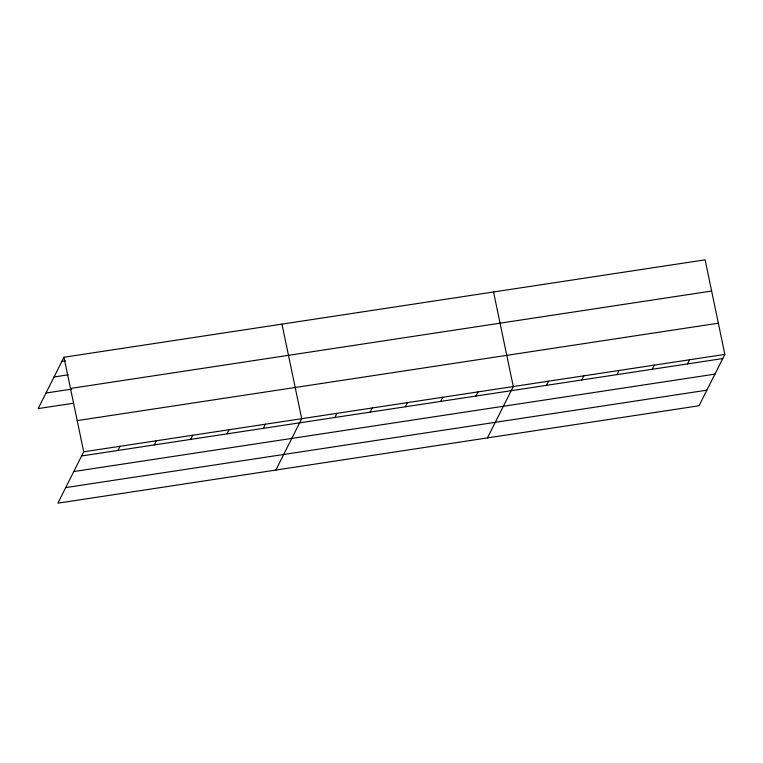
<?xml version="1.0" encoding="UTF-8"?>
<svg xmlns="http://www.w3.org/2000/svg" width="763" height="763" viewBox="0 0 763 763"><rect width="100%" height="100%" fill="white"/><g stroke="black" fill="none" stroke-linecap="round" stroke-linejoin="round"><path stroke-width="1.14" d="M63.978 357.237L83.711 451.81L57.883 503.17L699.022 405.763L724.85 354.404L705.117 259.83L63.978 357.237L38.15 408.596L73.305 403.255M117.96 450.437L120.049 446.288M154.288 444.915L156.377 440.766M190.616 439.402L192.705 435.253M226.954 433.88L229.034 429.731M263.283 428.358L265.371 424.209M275.872 470.046L301.7 418.687L281.967 324.122M334.881 417.485L336.96 413.336M370.141 412.125L372.23 407.976M405.401 406.765L407.49 402.616M440.661 401.414L442.75 397.265M475.931 396.054L478.01 391.905M487.443 437.905L513.28 386.545L493.547 291.981M546.451 385.334L548.54 381.185M581.711 379.984L583.8 375.835M616.981 374.623L619.06 370.475M652.241 369.263L654.33 365.115M687.501 363.903L689.59 359.764M61.898 361.385L65.408 360.851M54.059 376.97L68.126 374.833M70.492 388.443L711.631 291.037M45.99 393.021L71.77 389.101M77.206 420.604L718.336 323.197M83.711 451.81L724.85 354.404M81.631 455.959L722.761 358.553M73.792 471.534L714.931 374.128M65.723 487.586L706.853 390.179"/></g></svg>
